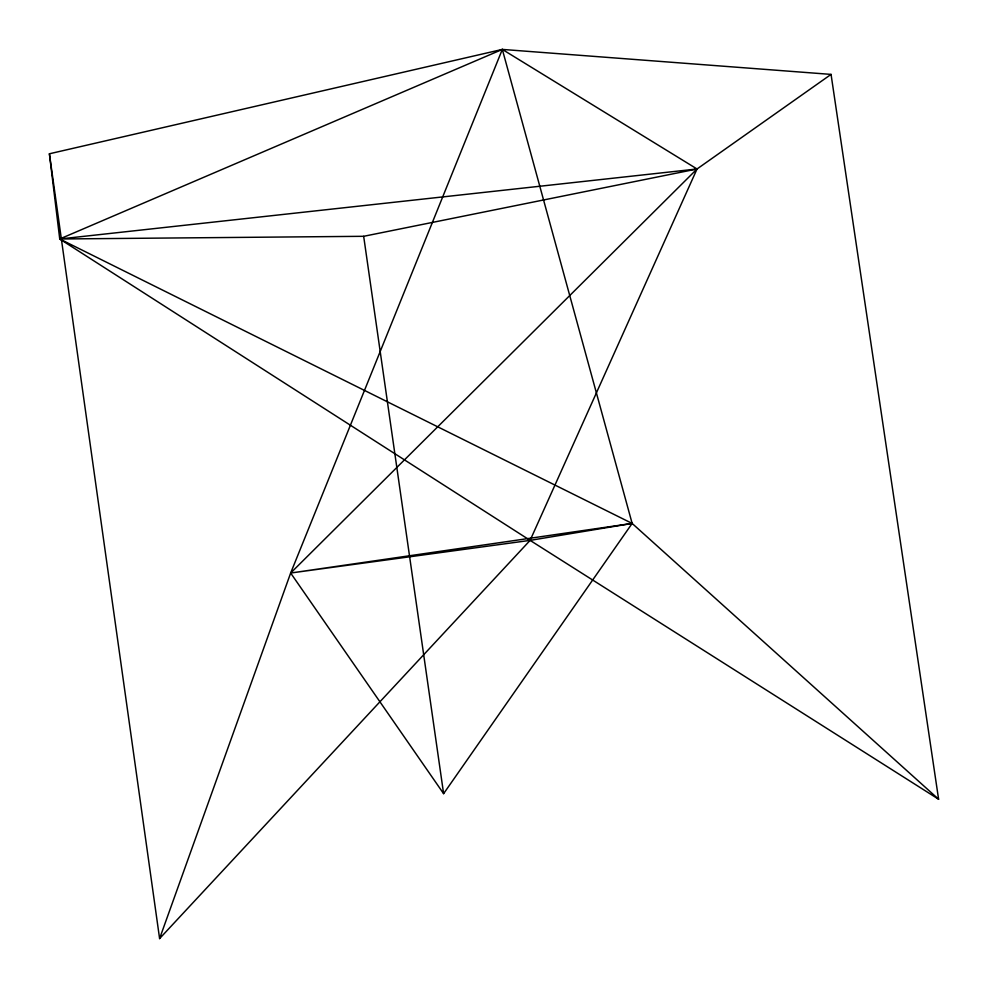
<?xml version="1.0" encoding="UTF-8"?>
<svg xmlns="http://www.w3.org/2000/svg" width="988" height="988" viewBox="0 0 988 988"><rect width="100%" height="100%" fill="white"/><g stroke="black" fill="none" stroke-linecap="round" stroke-linejoin="round"><path stroke-width="1.48" d="M49.4 153.782L159.599 938.588L290.657 573.028L502.324 49.412L831.056 74.396L938.6 799.23L530.111 540.374L59.737 238.985L49.4 153.782L502.324 49.412L697.034 168.985L831.056 74.396M159.599 938.588L530.111 540.374L697.034 168.985L363.67 236.305L59.737 238.985L697.034 168.985L290.657 573.028L443.612 793.66L632.147 523.43L502.324 49.412L59.737 238.985L632.147 523.43L938.6 799.23M363.67 236.305L443.612 793.66M632.147 523.43L530.111 540.374L290.657 573.028L632.147 523.43"/></g></svg>
